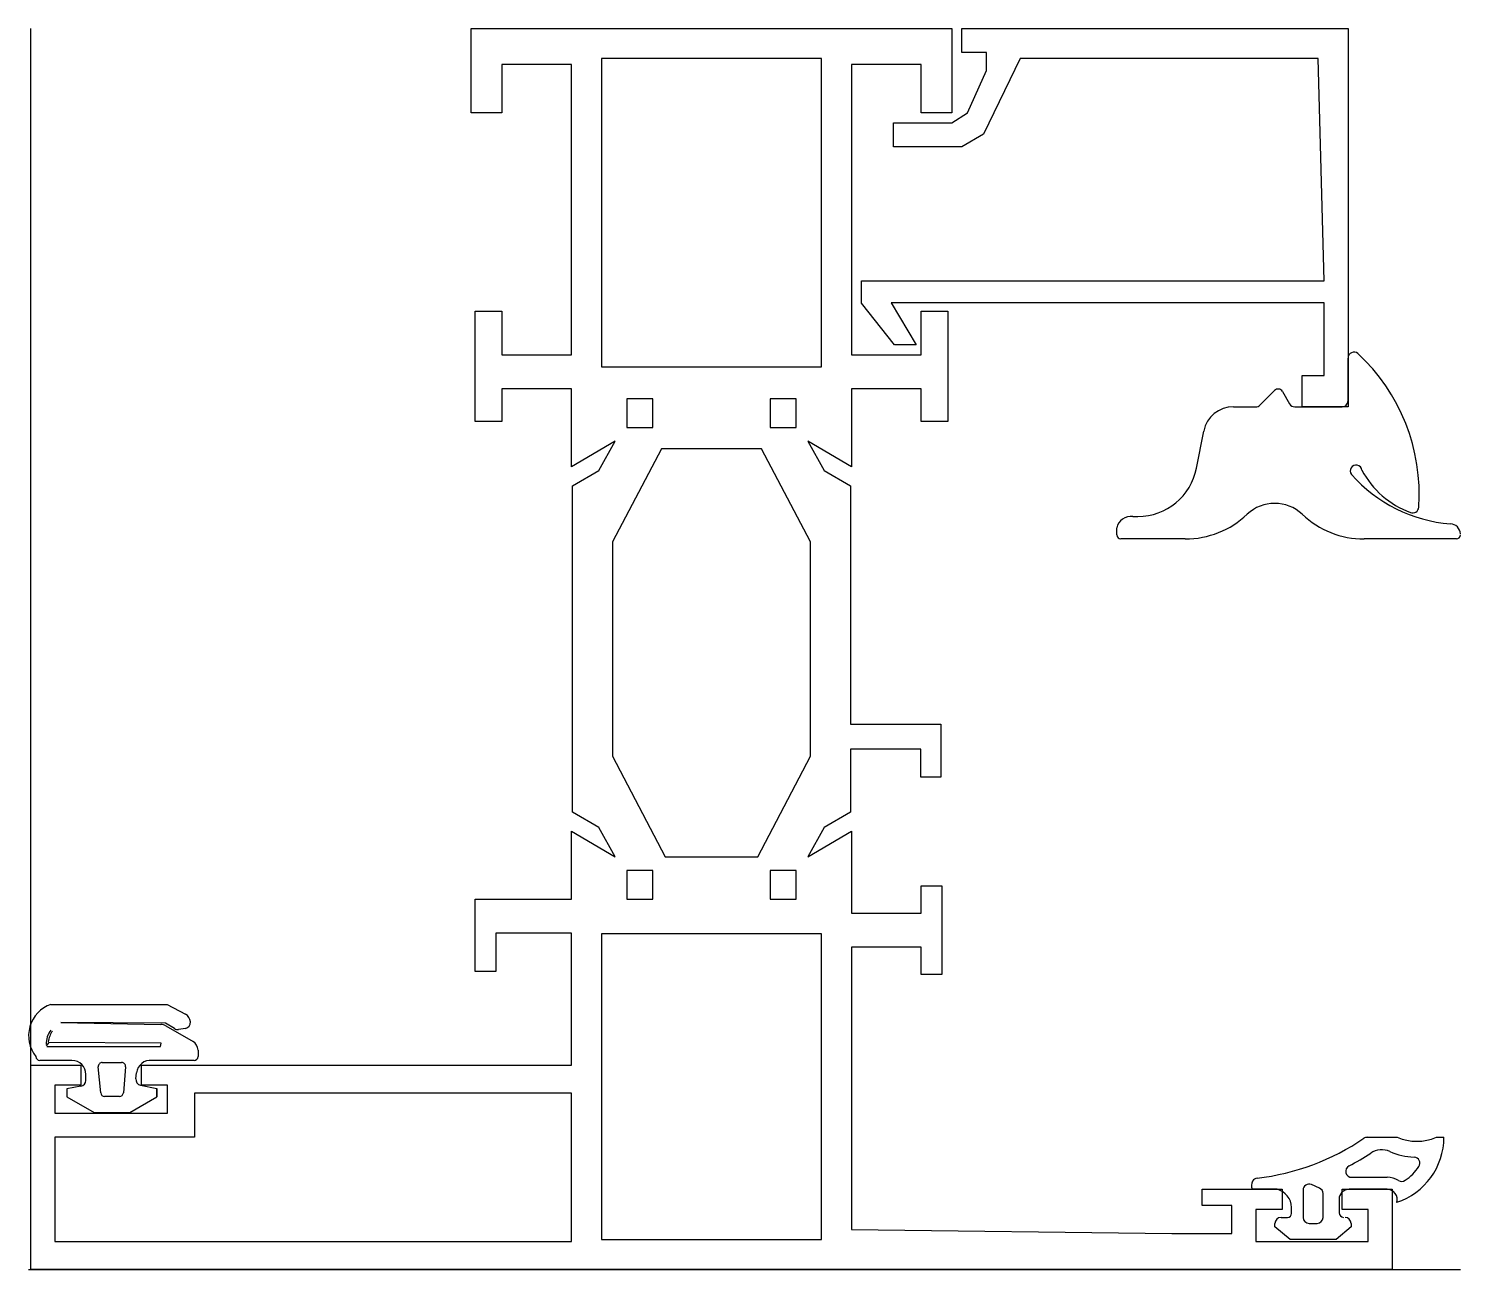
# Model space of a CAD drawing. Extents: x -0.1 to 71.4, y 0 to 62.
import ezdxf

# ---------------------------------------------------------------- set-up
doc = ezdxf.new("R2010")
doc.units = 0
doc.layers.get('0').update_dxf_attribs({"linetype": 'CONTINUOUS'})

msp = doc.modelspace()

# ---------------------------------------------------------------- linework, layer by layer
at = {"linetype": 'CONTINUOUS'}
for p, q in [((0, 0), (0, 62)), ((22, 62), (46, 62)), ((22, 57.8), (22, 62)), ((46, 62), (46, 57.8)), ((46.5, 60.8), (46.5, 62)), ((46.5, 62), (65.8, 62)), ((46.5, 60.8), (46.5, 62)), ((65.8, 62), (65.8, 43.1)), ((47.74, 60.8), (46.5, 60.8)), ((47.74, 60.8), (46.5, 60.8)), ((47.74, 59.91), (47.74, 60.8)), ((47.74, 59.91), (47.74, 60.8)), ((27, 60.2), (23.52, 60.2)), ((23.52, 60.2), (23.52, 57.8)), ((27, 45.7), (27, 60.2)), ((39.5, 60.5), (28.5, 60.5)), ((28.5, 60.5), (28.5, 45.1)), ((39.5, 45.1), (39.5, 60.5)), ((44.48, 60.2), (41, 60.2)), ((41, 60.2), (41, 45.7)), ((44.48, 57.8), (44.48, 60.2)), ((49.42, 60.5), (47.59, 56.72)), ((49.42, 60.5), (47.59, 56.72)), ((64.3, 60.5), (49.42, 60.5)), ((64.6, 49.4), (64.3, 60.5)), ((46.79, 57.8), (47.74, 59.91)), ((46.79, 57.8), (47.74, 59.91)), ((23.52, 57.8), (22, 57.8)), ((43.1, 56.1), (43.1, 57.3)), ((43.1, 57.3), (46, 57.3)), ((43.1, 56.1), (43.1, 57.3)), ((43.1, 57.3), (46, 57.3)), ((46, 57.8), (44.48, 57.8)), ((46, 57.3), (46.79, 57.8)), ((46, 57.3), (46.79, 57.8)), ((47.59, 56.72), (46.51, 56.1)), ((47.59, 56.72), (46.51, 56.1)), ((46.51, 56.1), (43.1, 56.1)), ((46.51, 56.1), (43.1, 56.1)), ((41.5, 48.28), (41.5, 49.4)), ((41.5, 48.28), (41.5, 49.4)), ((41.5, 49.4), (64.6, 49.4)), ((43.14, 46.2), (41.5, 48.28)), ((43.14, 46.2), (41.5, 48.28)), ((42.98, 48.3), (44.23, 46.2)), ((64.6, 48.3), (42.98, 48.3)), ((42.98, 48.3), (44.23, 46.2)), ((64.6, 44.67), (64.6, 48.3)), ((22.2, 42.36), (22.2, 47.88)), ((22.2, 47.88), (23.52, 47.88)), ((23.52, 47.88), (23.52, 45.7)), ((44.48, 45.7), (44.48, 47.88)), ((44.48, 47.88), (45.8, 47.88)), ((45.8, 47.88), (45.8, 42.36)), ((44.23, 46.2), (43.14, 46.2)), ((44.23, 46.2), (43.14, 46.2)), ((23.52, 45.7), (27, 45.7)), ((28.5, 45.1), (39.5, 45.1)), ((41, 45.7), (44.48, 45.7)), ((65.8, 43.4), (65.8, 45.53)), ((63.51, 43.1), (63.51, 44.67)), ((63.51, 44.67), (64.6, 44.67)), ((27, 44), (23.52, 44)), ((23.52, 44), (23.52, 42.36)), ((27, 40.11), (27, 44)), ((44.48, 44), (41, 44)), ((41, 44), (41, 40.11)), ((44.48, 42.36), (44.48, 44)), ((61.4, 43.19), (62.13, 43.92)), ((62.52, 43.87), (62.88, 43.25)), ((31.07, 43.5), (29.77, 43.5)), ((29.77, 43.5), (29.77, 42.06)), ((31.07, 42.06), (31.07, 43.5)), ((38.23, 43.5), (36.93, 43.5)), ((36.93, 43.5), (36.93, 42.06)), ((38.23, 42.06), (38.23, 43.5)), ((60.07, 43.1), (61.19, 43.1)), ((63.14, 43.1), (65.5, 43.1)), ((65.8, 43.1), (63.51, 43.1)), ((65.25, 43.1), (63.95, 43.1)), ((23.52, 42.36), (22.2, 42.36)), ((45.8, 42.36), (44.48, 42.36)), ((29.77, 42.06), (31.07, 42.06)), ((36.93, 42.06), (38.23, 42.06)), ((58.23, 40.04), (58.59, 41.89)), ((29.19, 41.38), (27, 40.11)), ((28.37, 39.92), (29.19, 41.38)), ((31.5, 41.01), (29.05, 36.36)), ((36.5, 41.01), (31.5, 41.01)), ((38.95, 36.36), (36.5, 41.01)), ((41, 40.11), (38.81, 41.38)), ((38.81, 41.38), (39.63, 39.92)), ((27.05, 39.16), (28.37, 39.92)), ((39.63, 39.92), (40.95, 39.16)), ((27.05, 22.84), (27.05, 39.16)), ((40.95, 39.16), (40.95, 27.24)), ((55.05, 37.62), (55.3, 37.62)), ((54.25, 36.7), (54.25, 37.05)), ((57.67, 36.5), (54.45, 36.5)), ((71.21, 36.5), (66.61, 36.5)), ((29.05, 36.36), (29.05, 25.64)), ((38.95, 25.64), (38.95, 36.36)), ((40.95, 27.24), (45.45, 27.24)), ((45.45, 27.24), (45.45, 24.6)), ((44.45, 26), (40.95, 26)), ((40.95, 26), (40.95, 22.84)), ((44.45, 24.6), (44.45, 26)), ((29.05, 25.64), (31.69, 20.62)), ((36.31, 20.62), (38.95, 25.64)), ((45.45, 24.6), (44.45, 24.6)), ((28.37, 22.08), (27.05, 22.84)), ((40.95, 22.84), (39.63, 22.08)), ((27, 18.5), (27, 21.89)), ((27, 21.89), (29.19, 20.62)), ((29.19, 20.62), (28.37, 22.08)), ((39.63, 22.08), (38.81, 20.62)), ((38.81, 20.62), (41, 21.89)), ((41, 21.89), (41, 17.8)), ((31.69, 20.62), (36.31, 20.62)), ((29.77, 19.94), (29.77, 18.5)), ((31.07, 19.94), (29.77, 19.94)), ((31.07, 18.5), (31.07, 19.94)), ((38.23, 19.94), (36.93, 19.94)), ((36.93, 19.94), (36.93, 18.5)), ((38.23, 18.5), (38.23, 19.94)), ((44.48, 17.8), (44.48, 19.16)), ((44.48, 19.16), (45.5, 19.16)), ((45.5, 19.16), (45.5, 14.73)), ((22.2, 14.88), (22.2, 18.5)), ((22.2, 18.5), (27, 18.5)), ((29.77, 18.5), (31.07, 18.5)), ((36.93, 18.5), (38.23, 18.5)), ((41, 17.8), (44.48, 17.8)), ((27, 16.8), (23.22, 16.8)), ((23.22, 16.8), (23.22, 14.88)), ((27, 10.2), (27, 16.8)), ((39.5, 16.77), (28.5, 16.77)), ((28.5, 16.77), (28.5, 1.5)), ((39.5, 1.5), (39.5, 16.77)), ((44.48, 16.1), (41, 16.1)), ((41, 16.1), (41, 2)), ((44.48, 14.73), (44.48, 16.1)), ((23.22, 14.88), (22.2, 14.88)), ((45.5, 14.73), (44.48, 14.73)), ((1, 13.24), (6.81, 13.24)), ((6.81, 13.24), (7.73, 12.76)), ((6.72, 12.3), (1.49, 12.34)), ((1.49, 12.34), (6.49, 12.24)), ((7.18, 12.03), (6.72, 12.3)), ((6.74, 12.17), (8.1, 11.38)), ((7.72, 12.04), (7.38, 11.99)), ((0.9, 11.34), (0.76, 11.17)), ((0.79, 11.14), (6.48, 11.14)), ((6.51, 11.31), (0.9, 11.34)), ((6.48, 11.14), (6.51, 11.31)), ((8.35, 10.95), (8.35, 10.64)), ((0, 0), (0, 10.2)), ((0, 10.2), (2.5, 10.2)), ((2.05, 10.44), (0.45, 10.44)), ((2.5, 10.2), (2.5, 9.2)), ((3.49, 8.82), (3.37, 10.12)), ((3.57, 10.34), (4.53, 10.34)), ((4.73, 10.12), (4.62, 8.82)), ((5.52, 9.2), (5.52, 10.2)), ((5.52, 10.2), (27, 10.2)), ((8.15, 10.44), (6.05, 10.44)), ((2.75, 9.44), (2.75, 9.74)), ((5.25, 9.52), (5.28, 9.82)), ((2.5, 9.2), (1.2, 9.2)), ((1.2, 9.2), (1.2, 7.8)), ((2.5, 9.15), (1.8, 9.02)), ((1.8, 9.02), (1.8, 8.62)), ((1.8, 8.62), (3.16, 7.84)), ((4.42, 8.64), (3.68, 8.64)), ((4.94, 7.84), (6.3, 8.62)), ((5.47, 9.2), (6.3, 9.03)), ((6.82, 9.2), (5.52, 9.2)), ((6.3, 9.03), (6.3, 8.62)), ((6.3, 8.62), (6.3, 9.03)), ((6.82, 7.8), (6.82, 9.2)), ((27, 8.8), (8.17, 8.8)), ((8.17, 8.8), (8.17, 6.6)), ((27, 1.4), (27, 8.8)), ((1.2, 7.8), (6.82, 7.8)), ((3.16, 7.84), (4.94, 7.84)), ((8.17, 6.6), (1.2, 6.6)), ((1.2, 6.6), (1.2, 1.4)), ((66.76, 6.6), (68.26, 6.6)), ((70.21, 6.6), (70.59, 6.6)), ((65.99, 4.6), (67.75, 4.6)), ((58.52, 3.2), (58.52, 4)), ((58.52, 4), (62.5, 4)), ((62.25, 4), (61.01, 4)), ((62.5, 4), (62.5, 3)), ((63.55, 3.96), (63.55, 2.6)), ((64.37, 4.06), (63.97, 4.24)), ((64.55, 2.6), (64.55, 3.79)), ((65.5, 3), (65.5, 4)), ((65.5, 4), (68, 4)), ((67.75, 4), (65.85, 4)), ((68, 4), (68, 0)), ((60, 3.2), (58.52, 3.2)), ((60, 1.8), (60, 3.2)), ((62.5, 3), (61.2, 3)), ((61.2, 3), (61.2, 1.4)), ((62.98, 2.8), (62.98, 3.1)), ((65.35, 3.5), (65.35, 2.83)), ((66.8, 3), (65.5, 3)), ((66.8, 1.4), (66.8, 3)), ((62.15, 2.13), (62.15, 2.3)), ((62.45, 2.6), (62.78, 2.6)), ((63.85, 2.3), (64.25, 2.3)), ((65.95, 2.3), (65.95, 2.13)), ((28.5, 1.5), (39.5, 1.5)), ((41, 2), (57, 1.8)), ((57, 1.8), (60, 1.8)), ((62.9, 1.5), (62.15, 2.13)), ((65.2, 1.5), (62.9, 1.5)), ((65.95, 2.13), (65.2, 1.5)), ((1.2, 1.4), (27, 1.4)), ((61.2, 1.4), (66.8, 1.4)), ((-0.11, 0), (71.41, 0)), ((68, 0), (0, 0))]:
    msp.add_line(p, q, dxfattribs=at)
for centre, radius, start, end in [((66.1, 45.538), 0.3, 50.6777, 181.51315), ((59.773, 38.748), 9.58, 356.00191, 47.13771), ((62.305, 43.742), 0.25, 30.84537, 134.54312), ((60.062, 41.6), 1.5, 89.68312, 168.85352), ((61.186, 43.4), 0.3, 270.81605, 315.58113), ((63.14, 43.4), 0.3, 209.99999, 270.03673), ((65.5, 43.4), 0.3, 270, 0), ((66.2, 39.9), 0.292, 7.90205, 217.96215), ((55.287, 40.62), 3, 270.25602, 348.85321), ((71.53, 44.664), 7.44, 221.64683, 265.22307), ((70.467, 42.046), 4.5, 207.90117, 249.89412), ((62.135, 36.278), 2, 46.56746, 133.43254), ((69.031, 38.099), 0.3, 248.3678, 356.39355), ((54.955, 36.906), 0.72, 82.45814, 168.4816), ((57.669, 41), 4.5, 270.01854, 313.39233), ((66.601, 41), 4.5, 226.60752, 270.10868), ((70.91, 36.75), 0.5, 0, 90), ((54.45, 36.7), 0.2, 180, 270), ((71.21, 36.7), 0.2, 270, 0), ((1.549, 11.673), 1.66, 109.31551, 218.50285), ((6.485, 11.74), 0.5, 59.31053, 89.40498), ((7.672, 12.336), 0.3, 279.22257, 6.48406), ((7.471, 12.332), 0.5, 4.35388, 58.86112), ((1.96, 11.24), 1.2, 143.1301, 180), ((2.031, 11.229), 1.17, 144.41365, 173.08534), ((7.335, 12.287), 0.3, 238.81718, 278.56296), ((7.85, 10.947), 0.5, 0.34583, 60.00121), ((0.45, 10.64), 0.2, 180, 270), ((2.05, 9.74), 0.7, 0, 90), ((3.569, 10.14), 0.2, 89.71273, 185.73989), ((4.531, 10.14), 0.2, 354.26011, 90.28727), ((5.976, 9.744), 0.7, 83.91976, 173.76191), ((8.15, 10.64), 0.2, 270, 0), ((2.45, 9.446), 0.3, 279.58316, 358.88963), ((5.548, 9.49), 0.3, 174.17648, 254.84057), ((3.689, 8.84), 0.2, 185.68061, 267.41571), ((4.421, 8.84), 0.2, 269.71287, 354.26155), ((59.883, 16.38), 11.9, 276.64309, 304.30398), ((66.756, 6.3), 0.3, 89.21197, 123.56711), ((67.16, 6.609), 3.43, 288.17679, 359.85237), ((69.235, 8.891), 2.49, 246.94801, 293.05199), ((59.923, 16.402), 12.7, 297.81768, 303.48365), ((67.483, 4.977), 1, 65.96952, 123.55776), ((69.223, 8.898), 3.29, 246.09097, 267.85064), ((65.98, 4.9), 0.3, 115.77527, 271.8237), ((67.168, 6.622), 2.63, 304.30886, 325.69114), ((69.093, 5.31), 0.3, 325.46227, 88.63892), ((61.464, 4.183), 0.49, 152.44436, 201.97024), ((61.291, 4.262), 0.3, 95.87571, 150.34698), ((67.749, 3.5), 1.1, 58.70948, 89.93148), ((68.477, 4.695), 0.3, 238.35137, 305.12004), ((62.011, 3.06), 0.97, 2.36641, 75.72537), ((63.85, 3.965), 0.3, 66.41291, 180.96722), ((64.25, 3.785), 0.3, 0.94973, 66.43041), ((65.85, 3.5), 0.5, 90, 180), ((67.753, 3.5), 0.5, 342.54129, 90.34759), ((62.45, 2.3), 0.3, 90, 180), ((62.78, 2.8), 0.2, 270, 360), ((63.85, 2.6), 0.3, 180, 270), ((64.25, 2.6), 0.3, 270, 0), ((65.58, 2.83), 0.23, 180, 270), ((65.65, 2.3), 0.3, 360, 90)]:
    msp.add_arc(centre, radius, start, end, dxfattribs=at)

doc.saveas('drawing.dxf')
